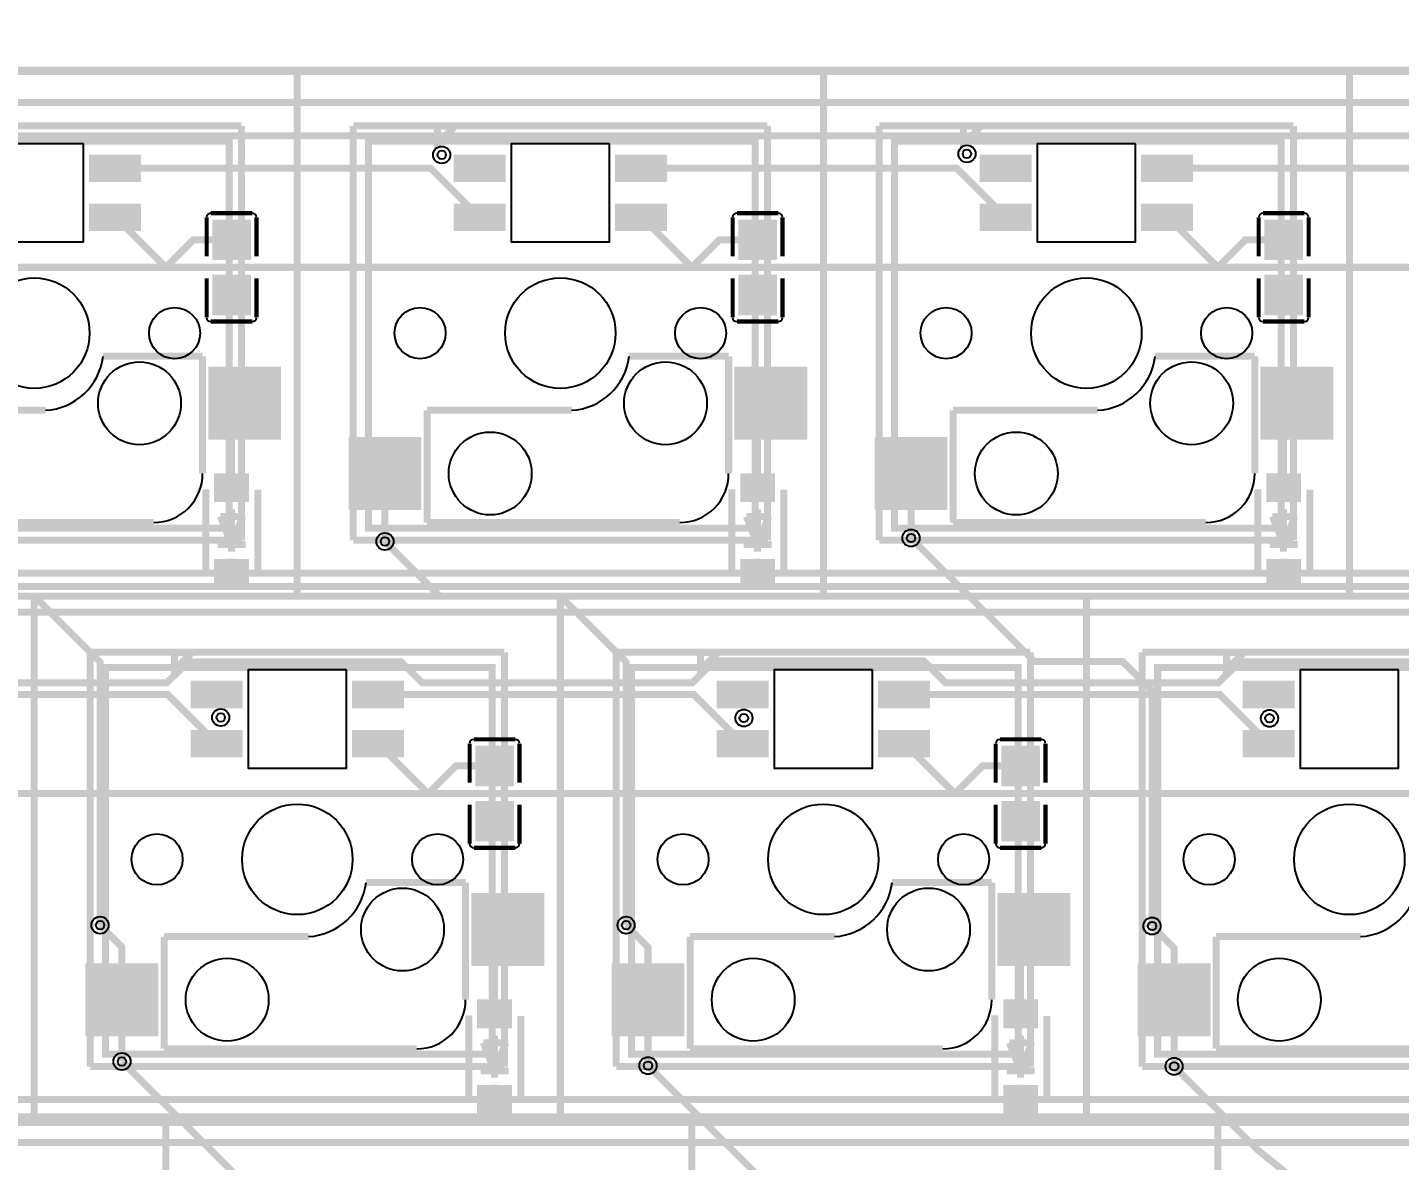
# Model space of a CAD drawing. Header units: millimetres. Extents: x 5 to 320, y -126 to -29.
# Drawn here: x 90.24 to 139.93, y -70.44 to -29.42 of the extents above; entities that cross this region are included whole.
import ezdxf

# ---------------------------------------------------------------- set-up
doc = ezdxf.new("R2010")
doc.units = ezdxf.units.MM
for name, color, linetype, true_color in [('BoardOutLine', 7, 'Continuous', 0xff00ff), ('BottomLayer', 7, 'Continuous', 0x0000ff), ('BottomPasteMaskLayer', 7, 'Continuous', 0x800000), ('BottomSilkLayer', 7, 'Continuous', 0x66cc33), ('BottomSolderMaskLayer', 7, 'Continuous', 0xaa00ff), ('Document', 7, 'Continuous', 0xffffff), ('Hole', 7, 'Continuous', 0x222222), ('Multi-Layer', 7, 'Continuous', 0xc0c0c0), ('TopLayer', 7, 'Continuous', 0xff0000), ('TopSilkLayer', 7, 'Continuous', 0xffcc00)]:
    doc.layers.add(name, color=color, linetype=linetype, true_color=true_color)

msp = doc.modelspace()

# ---------------------------------------------------------------- hatches: boundary and pattern name
at = {"layer": 'BottomLayer'}
for points in [[(92.522, -34.069), (94.3, -34.069), (94.3, -34.958), (92.522, -34.958)], [(105.73, -34.069), (107.508, -34.069), (107.508, -34.958), (105.73, -34.958)], [(111.572, -34.069), (113.35, -34.069), (113.35, -34.958), (111.572, -34.958)], [(124.78, -34.069), (126.558, -34.069), (126.558, -34.958), (124.78, -34.958)], [(130.623, -34.069), (132.401, -34.069), (132.401, -34.958), (130.623, -34.958)], [(92.522, -35.847), (94.3, -35.847), (94.3, -36.736), (92.522, -36.736)], [(105.73, -35.847), (107.508, -35.847), (107.508, -36.736), (105.73, -36.736)], [(111.572, -35.847), (113.35, -35.847), (113.35, -36.736), (111.572, -36.736)], [(124.78, -35.847), (126.558, -35.847), (126.558, -36.736), (124.78, -36.736)], [(130.623, -35.847), (132.401, -35.847), (132.401, -36.736), (130.623, -36.736)], [(98.309, -37.806), (96.959, -37.806), (96.959, -36.396), (98.309, -36.396)], [(117.359, -37.806), (116.009, -37.806), (116.009, -36.396), (117.359, -36.396)], [(136.409, -37.806), (135.059, -37.806), (135.059, -36.396), (136.409, -36.396)], [(98.309, -38.396), (96.959, -38.396), (96.959, -39.806), (98.309, -39.806)], [(117.359, -38.396), (116.009, -38.396), (116.009, -39.806), (117.359, -39.806)], [(136.409, -38.396), (135.059, -38.396), (135.059, -39.806), (136.409, -39.806)], [(96.84, -41.752), (99.38, -41.752), (99.38, -44.292), (96.84, -44.292)], [(115.89, -41.752), (118.43, -41.752), (118.43, -44.292), (115.89, -44.292)], [(134.941, -41.752), (137.481, -41.752), (137.481, -44.292), (134.941, -44.292)], [(101.92, -44.292), (104.46, -44.292), (104.46, -46.832), (101.92, -46.832)], [(120.97, -44.292), (123.51, -44.292), (123.51, -46.832), (120.97, -46.832)], [(98.234, -46.576), (98.234, -45.576), (97.034, -45.576), (97.034, -46.576)], [(117.284, -46.576), (117.284, -45.576), (116.084, -45.576), (116.084, -46.576)], [(136.334, -46.576), (136.334, -45.576), (135.134, -45.576), (135.134, -46.576)], [(98.234, -49.676), (98.234, -48.676), (97.034, -48.676), (97.034, -49.676)], [(117.284, -49.676), (117.284, -48.676), (116.084, -48.676), (116.084, -49.676)], [(136.334, -49.676), (136.334, -48.676), (135.134, -48.676), (135.134, -49.676)], [(96.205, -53.119), (97.983, -53.119), (97.983, -54.008), (96.205, -54.008)], [(102.047, -53.119), (103.825, -53.119), (103.825, -54.008), (102.047, -54.008)], [(115.255, -53.119), (117.033, -53.119), (117.033, -54.008), (115.255, -54.008)], [(121.097, -53.119), (122.875, -53.119), (122.875, -54.008), (121.097, -54.008)], [(134.306, -53.119), (136.084, -53.119), (136.084, -54.008), (134.306, -54.008)], [(96.205, -54.897), (97.983, -54.897), (97.983, -55.786), (96.205, -55.786)], [(102.047, -54.897), (103.825, -54.897), (103.825, -55.786), (102.047, -55.786)], [(115.255, -54.897), (117.033, -54.897), (117.033, -55.786), (115.255, -55.786)], [(121.097, -54.897), (122.875, -54.897), (122.875, -55.786), (121.097, -55.786)], [(134.306, -54.897), (136.084, -54.897), (136.084, -55.786), (134.306, -55.786)], [(107.834, -56.856), (106.484, -56.856), (106.484, -55.446), (107.834, -55.446)], [(126.884, -56.856), (125.534, -56.856), (125.534, -55.446), (126.884, -55.446)], [(107.834, -57.446), (106.484, -57.446), (106.484, -58.856), (107.834, -58.856)], [(126.884, -57.446), (125.534, -57.446), (125.534, -58.856), (126.884, -58.856)], [(106.365, -60.803), (108.905, -60.803), (108.905, -63.343), (106.365, -63.343)], [(125.415, -60.803), (127.955, -60.803), (127.955, -63.343), (125.415, -63.343)], [(92.395, -63.343), (94.935, -63.343), (94.935, -65.883), (92.395, -65.883)], [(111.445, -63.343), (113.985, -63.343), (113.985, -65.883), (111.445, -65.883)], [(130.496, -63.343), (133.036, -63.343), (133.036, -65.883), (130.496, -65.883)], [(107.759, -65.627), (107.759, -64.627), (106.559, -64.627), (106.559, -65.627)], [(126.809, -65.627), (126.809, -64.627), (125.609, -64.627), (125.609, -65.627)], [(107.759, -68.726), (107.759, -67.726), (106.559, -67.726), (106.559, -68.726)], [(126.809, -68.726), (126.809, -67.726), (125.609, -67.726), (125.609, -68.726)]]:
    msp.add_hatch(color=256, dxfattribs=at).paths.add_polyline_path(points)
at = {"layer": 'BottomPasteMaskLayer'}
for points in [[(92.522, -34.069), (94.3, -34.069), (94.3, -34.958), (92.522, -34.958)], [(105.73, -34.069), (107.508, -34.069), (107.508, -34.958), (105.73, -34.958)], [(111.572, -34.069), (113.35, -34.069), (113.35, -34.958), (111.572, -34.958)], [(124.78, -34.069), (126.558, -34.069), (126.558, -34.958), (124.78, -34.958)], [(130.623, -34.069), (132.401, -34.069), (132.401, -34.958), (130.623, -34.958)], [(92.522, -35.847), (94.3, -35.847), (94.3, -36.736), (92.522, -36.736)], [(105.73, -35.847), (107.508, -35.847), (107.508, -36.736), (105.73, -36.736)], [(111.572, -35.847), (113.35, -35.847), (113.35, -36.736), (111.572, -36.736)], [(124.78, -35.847), (126.558, -35.847), (126.558, -36.736), (124.78, -36.736)], [(130.623, -35.847), (132.401, -35.847), (132.401, -36.736), (130.623, -36.736)], [(98.274, -36.396), (96.994, -36.396), (96.944, -36.446), (96.944, -37.596), (96.994, -37.646), (97.404, -37.651), (97.404, -37.201), (97.854, -37.201), (97.854, -37.641), (98.274, -37.646), (98.324, -37.596), (98.324, -36.446)], [(117.324, -36.396), (116.044, -36.396), (115.994, -36.446), (115.994, -37.596), (116.044, -37.646), (116.454, -37.651), (116.454, -37.201), (116.904, -37.201), (116.904, -37.641), (117.324, -37.646), (117.374, -37.596), (117.374, -36.446)], [(136.374, -36.396), (135.094, -36.396), (135.044, -36.446), (135.044, -37.596), (135.094, -37.646), (135.504, -37.651), (135.504, -37.201), (135.954, -37.201), (135.954, -37.641), (136.374, -37.646), (136.424, -37.596), (136.424, -36.446)], [(96.994, -39.806), (98.274, -39.806), (98.324, -39.756), (98.324, -38.606), (98.274, -38.556), (97.863, -38.551), (97.863, -39.001), (97.413, -39.001), (97.413, -38.561), (96.994, -38.556), (96.944, -38.606), (96.944, -39.756)], [(116.044, -39.806), (117.324, -39.806), (117.374, -39.756), (117.374, -38.606), (117.324, -38.556), (116.914, -38.551), (116.914, -39.001), (116.464, -39.001), (116.464, -38.561), (116.044, -38.556), (115.994, -38.606), (115.994, -39.756)], [(135.094, -39.806), (136.374, -39.806), (136.424, -39.756), (136.424, -38.606), (136.374, -38.556), (135.964, -38.551), (135.964, -39.001), (135.514, -39.001), (135.514, -38.561), (135.094, -38.556), (135.044, -38.606), (135.044, -39.756)], [(96.84, -41.752), (99.38, -41.752), (99.38, -44.292), (96.84, -44.292)], [(115.89, -41.752), (118.43, -41.752), (118.43, -44.292), (115.89, -44.292)], [(134.941, -41.752), (137.481, -41.752), (137.481, -44.292), (134.941, -44.292)], [(101.92, -44.292), (104.46, -44.292), (104.46, -46.832), (101.92, -46.832)], [(120.97, -44.292), (123.51, -44.292), (123.51, -46.832), (120.97, -46.832)], [(98.234, -46.576), (98.234, -45.576), (97.034, -45.576), (97.034, -46.576)], [(117.284, -46.576), (117.284, -45.576), (116.084, -45.576), (116.084, -46.576)], [(136.334, -46.576), (136.334, -45.576), (135.134, -45.576), (135.134, -46.576)], [(98.234, -49.676), (98.234, -48.676), (97.034, -48.676), (97.034, -49.676)], [(117.284, -49.676), (117.284, -48.676), (116.084, -48.676), (116.084, -49.676)], [(136.334, -49.676), (136.334, -48.676), (135.134, -48.676), (135.134, -49.676)], [(96.205, -53.119), (97.983, -53.119), (97.983, -54.008), (96.205, -54.008)], [(102.047, -53.119), (103.825, -53.119), (103.825, -54.008), (102.047, -54.008)], [(115.255, -53.119), (117.033, -53.119), (117.033, -54.008), (115.255, -54.008)], [(121.097, -53.119), (122.875, -53.119), (122.875, -54.008), (121.097, -54.008)], [(134.306, -53.119), (136.084, -53.119), (136.084, -54.008), (134.306, -54.008)], [(96.205, -54.897), (97.983, -54.897), (97.983, -55.786), (96.205, -55.786)], [(102.047, -54.897), (103.825, -54.897), (103.825, -55.786), (102.047, -55.786)], [(115.255, -54.897), (117.033, -54.897), (117.033, -55.786), (115.255, -55.786)], [(121.097, -54.897), (122.875, -54.897), (122.875, -55.786), (121.097, -55.786)], [(134.306, -54.897), (136.084, -54.897), (136.084, -55.786), (134.306, -55.786)], [(107.799, -55.446), (106.519, -55.446), (106.469, -55.496), (106.469, -56.646), (106.519, -56.696), (106.929, -56.701), (106.929, -56.251), (107.379, -56.251), (107.379, -56.691), (107.799, -56.696), (107.849, -56.646), (107.849, -55.496)], [(126.849, -55.446), (125.569, -55.446), (125.519, -55.496), (125.519, -56.646), (125.569, -56.696), (125.979, -56.701), (125.979, -56.251), (126.429, -56.251), (126.429, -56.691), (126.849, -56.696), (126.899, -56.646), (126.899, -55.496)], [(106.519, -58.856), (107.799, -58.856), (107.849, -58.806), (107.849, -57.656), (107.799, -57.606), (107.389, -57.601), (107.389, -58.051), (106.939, -58.051), (106.939, -57.611), (106.519, -57.606), (106.469, -57.656), (106.469, -58.806)], [(125.569, -58.856), (126.849, -58.856), (126.899, -58.806), (126.899, -57.656), (126.849, -57.606), (126.439, -57.601), (126.439, -58.051), (125.989, -58.051), (125.989, -57.611), (125.569, -57.606), (125.519, -57.656), (125.519, -58.806)], [(106.365, -60.803), (108.905, -60.803), (108.905, -63.343), (106.365, -63.343)], [(125.415, -60.803), (127.955, -60.803), (127.955, -63.343), (125.415, -63.343)], [(92.395, -63.343), (94.935, -63.343), (94.935, -65.883), (92.395, -65.883)], [(111.445, -63.343), (113.985, -63.343), (113.985, -65.883), (111.445, -65.883)], [(130.496, -63.343), (133.036, -63.343), (133.036, -65.883), (130.496, -65.883)], [(107.759, -65.627), (107.759, -64.627), (106.559, -64.627), (106.559, -65.627)], [(126.809, -65.627), (126.809, -64.627), (125.609, -64.627), (125.609, -65.627)], [(107.759, -68.726), (107.759, -67.726), (106.559, -67.726), (106.559, -68.726)], [(126.809, -68.726), (126.809, -67.726), (125.609, -67.726), (125.609, -68.726)]]:
    msp.add_hatch(color=256, dxfattribs=at).paths.add_polyline_path(points)
at = {"layer": 'BottomSolderMaskLayer'}
for points in [[(92.471, -34.018), (94.35, -34.018), (94.35, -35.008), (92.471, -35.008)], [(105.679, -34.018), (107.559, -34.018), (107.559, -35.008), (105.679, -35.008)], [(111.521, -34.018), (113.401, -34.018), (113.401, -35.008), (111.521, -35.008)], [(124.73, -34.018), (126.609, -34.018), (126.609, -35.008), (124.73, -35.008)], [(130.572, -34.018), (132.451, -34.018), (132.451, -35.008), (130.572, -35.008)], [(92.471, -35.796), (94.35, -35.796), (94.35, -36.786), (92.471, -36.786)], [(105.679, -35.796), (107.559, -35.796), (107.559, -36.786), (105.679, -36.786)], [(111.521, -35.796), (113.401, -35.796), (113.401, -36.786), (111.521, -36.786)], [(124.73, -35.796), (126.609, -35.796), (126.609, -36.786), (124.73, -36.786)], [(130.572, -35.796), (132.451, -35.796), (132.451, -36.786), (130.572, -36.786)], [(98.333, -37.832), (96.934, -37.832), (96.934, -36.369), (98.333, -36.369)], [(117.383, -37.832), (115.985, -37.832), (115.985, -36.369), (117.383, -36.369)], [(136.434, -37.832), (135.035, -37.832), (135.035, -36.369), (136.434, -36.369)], [(98.333, -38.369), (96.934, -38.369), (96.934, -39.832), (98.333, -39.832)], [(117.383, -38.369), (115.985, -38.369), (115.985, -39.832), (117.383, -39.832)], [(136.434, -38.369), (135.035, -38.369), (135.035, -39.832), (136.434, -39.832)], [(96.789, -41.701), (99.43, -41.701), (99.43, -44.343), (96.789, -44.343)], [(115.839, -41.701), (118.481, -41.701), (118.481, -44.343), (115.839, -44.343)], [(134.89, -41.701), (137.531, -41.701), (137.531, -44.343), (134.89, -44.343)], [(101.869, -44.241), (104.511, -44.241), (104.511, -46.883), (101.869, -46.883)], [(120.92, -44.241), (123.561, -44.241), (123.561, -46.883), (120.92, -46.883)], [(98.264, -46.597), (98.264, -45.555), (97.003, -45.555), (97.003, -46.597)], [(117.314, -46.597), (117.314, -45.555), (116.053, -45.555), (116.053, -46.597)], [(136.365, -46.597), (136.365, -45.555), (135.104, -45.555), (135.104, -46.597)], [(98.264, -49.697), (98.264, -48.655), (97.003, -48.655), (97.003, -49.697)], [(117.314, -49.697), (117.314, -48.655), (116.053, -48.655), (116.053, -49.697)], [(136.365, -49.697), (136.365, -48.655), (135.104, -48.655), (135.104, -49.697)], [(96.154, -53.068), (98.034, -53.068), (98.034, -54.059), (96.154, -54.059)], [(101.996, -53.068), (103.876, -53.068), (103.876, -54.059), (101.996, -54.059)], [(115.204, -53.068), (117.084, -53.068), (117.084, -54.059), (115.204, -54.059)], [(121.046, -53.068), (122.926, -53.068), (122.926, -54.059), (121.046, -54.059)], [(134.255, -53.068), (136.135, -53.068), (136.135, -54.059), (134.255, -54.059)], [(96.154, -54.846), (98.034, -54.846), (98.034, -55.837), (96.154, -55.837)], [(101.996, -54.846), (103.876, -54.846), (103.876, -55.837), (101.996, -55.837)], [(115.204, -54.846), (117.084, -54.846), (117.084, -55.837), (115.204, -55.837)], [(121.046, -54.846), (122.926, -54.846), (122.926, -55.837), (121.046, -55.837)], [(134.255, -54.846), (136.135, -54.846), (136.135, -55.837), (134.255, -55.837)], [(107.858, -56.883), (106.459, -56.883), (106.459, -55.42), (107.858, -55.42)], [(126.909, -56.883), (125.51, -56.883), (125.51, -55.42), (126.909, -55.42)], [(107.858, -57.42), (106.459, -57.42), (106.459, -58.883), (107.858, -58.883)], [(126.909, -57.42), (125.51, -57.42), (125.51, -58.883), (126.909, -58.883)], [(106.314, -60.752), (108.956, -60.752), (108.956, -63.393), (106.314, -63.393)], [(125.364, -60.752), (128.006, -60.752), (128.006, -63.393), (125.364, -63.393)], [(92.344, -63.292), (94.986, -63.292), (94.986, -65.933), (92.344, -65.933)], [(111.394, -63.292), (114.036, -63.292), (114.036, -65.933), (111.394, -65.933)], [(130.445, -63.292), (133.087, -63.292), (133.087, -65.933), (130.445, -65.933)], [(107.789, -65.648), (107.789, -64.605), (106.528, -64.605), (106.528, -65.648)], [(126.84, -65.648), (126.84, -64.605), (125.579, -64.605), (125.579, -65.648)], [(107.789, -68.748), (107.789, -67.705), (106.528, -67.705), (106.528, -68.748)], [(126.84, -68.748), (126.84, -67.705), (125.579, -67.705), (125.579, -68.748)]]:
    msp.add_hatch(color=256, dxfattribs=at).paths.add_polyline_path(points)
at = {"layer": 'Document'}
for points in [[(97.761, -46.483), (97.761, -45.594), (97.507, -45.594), (97.507, -46.483)], [(116.811, -46.483), (116.811, -45.594), (116.557, -45.594), (116.557, -46.483)], [(135.861, -46.483), (135.861, -45.594), (135.607, -45.594), (135.607, -46.483)], [(97.197, -46.155), (98.086, -46.155), (98.086, -45.901), (97.197, -45.901)], [(116.248, -46.155), (117.137, -46.155), (117.137, -45.901), (116.248, -45.901)], [(135.298, -46.155), (136.187, -46.155), (136.187, -45.901), (135.298, -45.901)], [(97.761, -49.531), (97.761, -48.642), (97.507, -48.642), (97.507, -49.531)], [(116.811, -49.531), (116.811, -48.642), (116.557, -48.642), (116.557, -49.531)], [(135.861, -49.531), (135.861, -48.642), (135.607, -48.642), (135.607, -49.531)], [(106.722, -65.205), (107.611, -65.205), (107.611, -64.951), (106.722, -64.951)], [(107.286, -65.534), (107.286, -64.645), (107.032, -64.645), (107.032, -65.534)], [(125.773, -65.205), (126.662, -65.205), (126.662, -64.951), (125.773, -64.951)], [(126.336, -65.534), (126.336, -64.645), (126.082, -64.645), (126.082, -65.534)], [(107.286, -68.582), (107.286, -67.693), (107.032, -67.693), (107.032, -68.582)], [(126.336, -68.582), (126.336, -67.693), (126.082, -67.693), (126.082, -68.582)]]:
    msp.add_hatch(color=256, dxfattribs=at).paths.add_polyline_path(points)

# ---------------------------------------------------------------- linework, layer by layer
at = {"layer": 'BoardOutLine', "const_width": 0.254}
msp.add_lwpolyline([(6.322, -31.014), (317.647, -31.014)], dxfattribs=at)
at = {"layer": 'BottomLayer', "const_width": 0.254}
for points in [[(212.539, -33.189), (212.39, -33.338), (85.727, -33.338)], [(93.411, -34.513), (104.841, -34.513), (106.619, -36.291)], [(112.461, -34.513), (123.892, -34.513), (125.67, -36.291)], [(131.512, -34.513), (142.942, -34.513), (144.72, -36.291)], [(93.411, -36.291), (93.443, -36.291), (95.252, -38.1)], [(112.461, -36.291), (112.494, -36.291), (114.303, -38.1)], [(131.512, -36.291), (131.544, -36.291), (133.353, -38.1)], [(312.36, -38.1), (307.623, -38.1), (307.082, -37.559), (302.944, -37.559), (302.4, -38.1), (30.958, -38.1), (30.024, -39.034), (26.902, -39.034), (26.363, -38.495), (26.363, -37.044)], [(97.634, -37.101), (96.251, -37.101), (95.252, -38.1)], [(116.684, -37.101), (115.302, -37.101), (114.303, -38.1)], [(135.734, -37.101), (134.352, -37.101), (133.353, -38.1)], [(98.11, -43.022), (97.634, -43.498), (97.634, -46.076)], [(117.16, -43.022), (116.684, -43.498), (116.684, -46.076)], [(136.211, -43.022), (135.734, -43.498), (135.734, -46.076)], [(103.19, -45.562), (103.19, -48.026)], [(122.241, -45.562), (122.241, -47.899)], [(21.432, -49.176), (278.613, -49.176)], [(190.516, -53.155), (180.511, -53.155), (179.749, -52.393), (172.357, -52.393), (171.593, -53.157), (161.41, -53.157), (160.635, -52.383), (153.091, -52.383), (152.316, -53.155), (152.286, -53.124), (142.786, -53.124), (142.042, -52.383), (134.15, -52.383), (133.363, -53.145), (123.5, -53.145), (122.7, -52.344), (115.118, -52.344), (114.318, -53.145), (104.539, -53.145), (103.777, -52.383), (96.068, -52.383), (95.281, -53.145), (85.743, -53.145)], [(83.885, -53.564), (95.316, -53.564), (97.094, -55.342)], [(102.936, -53.564), (114.366, -53.564), (116.144, -55.342)], [(121.986, -53.564), (133.417, -53.564), (135.195, -55.342)], [(102.936, -55.342), (104.757, -57.15)], [(121.986, -55.342), (122.018, -55.342), (123.828, -57.151)], [(107.159, -56.151), (105.756, -56.151), (104.757, -57.151)], [(126.209, -56.151), (124.828, -56.151), (123.828, -57.151)], [(23.813, -57.151), (297.627, -57.151)], [(92.871, -61.914), (93.665, -62.708), (93.665, -64.613)], [(107.635, -62.073), (107.159, -62.549), (107.159, -65.127)], [(111.921, -61.914), (112.715, -62.708), (112.715, -64.613)], [(126.685, -62.073), (126.209, -62.549), (126.209, -65.127)], [(130.968, -61.945), (131.766, -62.743), (131.766, -64.613)], [(93.665, -64.613), (93.665, -66.848)], [(112.715, -64.613), (112.715, -67)], [(131.766, -64.613), (131.766, -67.026)], [(26.194, -68.227), (283.375, -68.227)]]:
    msp.add_lwpolyline(points, dxfattribs=at)
at = {"layer": 'BottomSilkLayer', "const_width": 0.254}
for points in [[(105.095, -32.989), (105.73, -32.989), (105.095, -33.624), (105.095, -32.989)], [(124.145, -32.989), (124.78, -32.989), (124.145, -33.624), (124.145, -32.989)], [(95.57, -52.04), (96.205, -52.04), (95.57, -52.675), (95.57, -52.04)], [(114.62, -52.04), (115.255, -52.04), (114.62, -52.675), (114.62, -52.04)], [(133.671, -52.04), (134.306, -52.04), (133.671, -52.675), (133.671, -52.04)]]:
    msp.add_lwpolyline(points, close=True, dxfattribs=at)
at = {"layer": 'BottomSilkLayer'}
for points, const_width in [([(96.73, -36.29), (96.73, -37.7)], 0.152), ([(98.385, -36.137), (96.882, -36.137)], 0.152), ([(98.537, -37.7), (98.537, -36.29)], 0.152), ([(115.78, -36.29), (115.78, -37.7)], 0.152), ([(117.435, -36.137), (115.933, -36.137)], 0.152), ([(117.588, -37.7), (117.588, -36.29)], 0.152), ([(134.831, -36.29), (134.831, -37.7)], 0.152), ([(136.486, -36.137), (134.983, -36.137)], 0.152), ([(136.638, -37.7), (136.638, -36.29)], 0.152), ([(96.73, -39.912), (96.73, -38.502)], 0.152), ([(98.537, -38.502), (98.537, -39.912)], 0.152), ([(115.78, -39.912), (115.78, -38.502)], 0.152), ([(117.588, -38.502), (117.588, -39.912)], 0.152), ([(134.831, -39.912), (134.831, -38.502)], 0.152), ([(136.638, -38.502), (136.638, -39.912)], 0.152), ([(98.385, -40.064), (96.882, -40.064)], 0.152), ([(117.435, -40.064), (115.933, -40.064)], 0.152), ([(136.486, -40.064), (134.983, -40.064)], 0.152), ([(96.7, -49.133), (96.7, -46.133)], 0.254), ([(98.58, -49.146), (98.58, -46.146)], 0.254), ([(115.751, -49.133), (115.751, -46.133)], 0.254), ([(117.631, -49.146), (117.631, -46.146)], 0.254), ([(134.801, -49.133), (134.801, -46.133)], 0.254), ([(136.681, -49.146), (136.681, -46.146)], 0.254), ([(97.227, -47.118), (97.634, -48.134)], 0.254), ([(98.04, -47.118), (97.227, -47.118)], 0.254), ([(97.634, -48.388), (97.634, -46.864)], 0.254), ([(97.634, -48.134), (98.04, -47.118)], 0.254), ([(116.278, -47.118), (116.684, -48.134)], 0.254), ([(117.09, -47.118), (116.278, -47.118)], 0.254), ([(116.684, -48.388), (116.684, -46.864)], 0.254), ([(116.684, -48.134), (117.09, -47.118)], 0.254), ([(135.328, -47.118), (135.734, -48.134)], 0.254), ([(136.141, -47.118), (135.328, -47.118)], 0.254), ([(135.734, -48.388), (135.734, -46.864)], 0.254), ([(135.734, -48.134), (136.141, -47.118)], 0.254), ([(98.142, -48.134), (97.126, -48.134)], 0.254), ([(117.192, -48.134), (116.176, -48.134)], 0.254), ([(136.242, -48.134), (135.226, -48.134)], 0.254), ([(107.91, -55.188), (106.408, -55.188)], 0.152), ([(126.96, -55.188), (125.458, -55.188)], 0.152), ([(106.255, -55.34), (106.255, -56.75)], 0.152), ([(108.062, -56.75), (108.062, -55.34)], 0.152), ([(125.306, -55.34), (125.306, -56.75)], 0.152), ([(127.113, -56.75), (127.113, -55.34)], 0.152), ([(106.255, -58.963), (106.255, -57.553)], 0.152), ([(108.062, -57.553), (108.062, -58.963)], 0.152), ([(125.306, -58.963), (125.306, -57.553)], 0.152), ([(127.113, -57.553), (127.113, -58.963)], 0.152), ([(107.91, -59.115), (106.408, -59.115)], 0.152), ([(126.96, -59.115), (125.458, -59.115)], 0.152), ([(106.225, -68.183), (106.225, -65.183)], 0.254), ([(108.105, -68.197), (108.105, -65.197)], 0.254), ([(125.276, -68.183), (125.276, -65.183)], 0.254), ([(127.156, -68.197), (127.156, -65.197)], 0.254), ([(106.752, -66.169), (107.159, -67.185)], 0.254), ([(107.565, -66.169), (106.752, -66.169)], 0.254), ([(107.159, -67.439), (107.159, -65.915)], 0.254), ([(107.159, -67.185), (107.565, -66.169)], 0.254), ([(125.803, -66.169), (126.209, -67.185)], 0.254), ([(126.615, -66.169), (125.803, -66.169)], 0.254), ([(126.209, -67.439), (126.209, -65.915)], 0.254), ([(126.209, -67.185), (126.615, -66.169)], 0.254), ([(107.667, -67.185), (106.651, -67.185)], 0.254), ([(126.717, -67.185), (125.701, -67.185)], 0.254)]:
    msp.add_lwpolyline(points, dxfattribs=dict(at, const_width=const_width))
for centre, start, end in [((96.882, -36.29), 90, 180), ((98.385, -36.29), 0, 90), ((115.933, -36.29), 90, 180), ((117.435, -36.29), 0, 90), ((134.983, -36.29), 90, 180), ((136.486, -36.29), 0, 90), ((96.882, -39.912), 180, 270), ((98.385, -39.912), 270, 0), ((115.933, -39.912), 180, 270), ((117.435, -39.912), 270, 0), ((134.983, -39.912), 180, 270), ((136.486, -39.912), 270, 0), ((106.408, -55.34), 90, 180), ((107.91, -55.34), 0, 90), ((125.458, -55.34), 90, 180), ((126.96, -55.34), 0, 90), ((106.408, -58.963), 180, 270), ((107.91, -58.963), 270, 0), ((125.458, -58.963), 180, 270), ((126.96, -58.963), 270, 0)]:
    msp.add_arc(centre, 0.152, start, end, dxfattribs=at)
at = {"layer": 'Document', "const_width": 0.254}
for points in [[(100.015, -50.007), (80.965, -50.007), (80.965, -30.957), (100.015, -30.957)], [(119.065, -50.007), (100.015, -50.007), (100.015, -30.957), (119.065, -30.957)], [(100.015, -30.957), (100.015, -50.007)], [(119.065, -30.957), (119.065, -50.007)], [(138.116, -50.007), (119.065, -50.007), (119.065, -30.957), (138.116, -30.957)], [(157.166, -50.007), (138.116, -50.007), (138.116, -30.957), (157.166, -30.957)], [(138.116, -30.957), (138.116, -50.007)], [(92.979, -41.32), (96.586, -41.32)], [(96.586, -41.32), (96.586, -45.562)], [(112.029, -41.32), (115.636, -41.32)], [(115.636, -41.32), (115.636, -45.562)], [(131.08, -41.32), (134.687, -41.32)], [(134.687, -41.32), (134.687, -45.562)], [(85.664, -43.276), (90.896, -43.276)], [(104.714, -43.276), (104.714, -47.34)], [(104.714, -43.276), (109.946, -43.276)], [(123.764, -43.276), (123.764, -47.34)], [(123.764, -43.276), (128.997, -43.276)], [(94.808, -47.34), (85.664, -47.34)], [(113.858, -47.34), (104.714, -47.34)], [(132.909, -47.34), (123.765, -47.34)], [(90.489, -69.058), (71.439, -69.058), (71.439, -50.008), (90.489, -50.008)], [(90.489, -50.008), (90.489, -69.058)], [(109.54, -69.058), (90.49, -69.058), (90.49, -50.008), (109.54, -50.008)], [(109.54, -50.008), (109.54, -69.058)], [(128.59, -69.058), (109.54, -69.058), (109.54, -50.008), (128.59, -50.008)], [(128.59, -50.008), (128.59, -69.058)], [(147.641, -69.058), (128.591, -69.058), (128.591, -50.008), (147.641, -50.008)], [(102.504, -60.371), (106.111, -60.371)], [(106.111, -60.371), (106.111, -64.613)], [(121.554, -60.371), (125.161, -60.371)], [(125.161, -60.371), (125.161, -64.613)], [(95.189, -62.327), (95.189, -66.391)], [(95.189, -62.327), (100.421, -62.327)], [(114.239, -62.327), (114.239, -66.391)], [(114.239, -62.327), (119.472, -62.327)], [(133.29, -62.327), (133.29, -66.391)], [(133.29, -62.327), (138.522, -62.327)], [(104.333, -66.391), (95.189, -66.391)], [(123.383, -66.391), (114.239, -66.391)], [(142.434, -66.391), (133.29, -66.391)], [(95.252, -88.108), (76.202, -88.108), (76.202, -69.058), (95.252, -69.058)], [(114.302, -88.108), (95.252, -88.108), (95.252, -69.058), (114.302, -69.058)], [(95.252, -69.058), (95.252, -88.108)], [(114.302, -69.058), (114.302, -88.108)], [(133.353, -88.108), (114.303, -88.108), (114.303, -69.058), (133.353, -69.058)], [(152.403, -88.108), (133.353, -88.108), (133.353, -69.058), (152.403, -69.058)], [(133.353, -69.058), (133.353, -88.108)]]:
    msp.add_lwpolyline(points, dxfattribs=at)
at = {"layer": 'Document'}
for centre, radius, start, end in [((90.775, -41.061), 2.219, 273.1216, 353.2761), ((109.826, -41.061), 2.219, 273.1216, 353.2761), ((128.876, -41.061), 2.219, 273.1216, 353.2761), ((94.816, -45.571), 1.769, 270, 0.2787), ((113.867, -45.571), 1.769, 270, 0.2787), ((132.917, -45.571), 1.769, 270, 0.2787), ((100.3, -60.111), 2.219, 273.1216, 353.2761), ((119.351, -60.111), 2.219, 273.1216, 353.2761), ((138.401, -60.111), 2.219, 273.1216, 353.2761), ((104.341, -64.621), 1.769, 270, 0.2787), ((123.392, -64.621), 1.769, 270, 0.2787)]:
    msp.add_arc(centre, radius, start, end, dxfattribs=at)
at = {"layer": 'Hole'}
for centre in [(105.244, -34.031), (124.266, -33.99), (103.19, -48.026), (122.241, -47.899), (97.241, -54.396), (116.189, -54.416), (135.222, -54.425), (92.871, -61.914), (111.921, -61.914), (130.968, -61.945), (93.665, -66.848), (112.715, -67), (131.766, -67.026)]:
    msp.add_circle(centre, 0.155, dxfattribs=at)
at = {"layer": 'Multi-Layer'}
for points in [[(92.268, -33.624), (88.712, -33.624), (88.712, -37.18), (92.268, -37.18)], [(111.318, -33.624), (107.762, -33.624), (107.762, -37.18), (111.318, -37.18)], [(130.369, -33.624), (126.812, -33.624), (126.812, -37.18), (130.369, -37.18)], [(101.793, -52.675), (98.237, -52.675), (98.237, -56.231), (101.793, -56.231)], [(120.843, -52.675), (117.287, -52.675), (117.287, -56.231), (120.843, -56.231)], [(139.894, -52.675), (136.338, -52.675), (136.338, -56.231), (139.894, -56.231)]]:
    msp.add_lwpolyline(points, close=True, dxfattribs=at)
for centre, radius in [((105.244, -34.031), 0.31), ((124.266, -33.99), 0.31), ((90.49, -40.482), 2), ((109.54, -40.482), 2), ((128.591, -40.482), 2), ((95.57, -40.482), 0.925), ((104.46, -40.482), 0.925), ((114.62, -40.482), 0.925), ((123.511, -40.482), 0.925), ((133.671, -40.482), 0.925), ((94.3, -43.022), 1.5), ((113.35, -43.022), 1.5), ((132.401, -43.022), 1.5), ((107, -45.562), 1.5), ((126.051, -45.562), 1.5), ((122.241, -47.899), 0.31), ((103.19, -48.026), 0.31), ((97.241, -54.396), 0.31), ((116.189, -54.416), 0.31), ((135.222, -54.425), 0.31), ((100.015, -59.533), 2), ((119.065, -59.533), 2), ((138.116, -59.533), 2), ((94.935, -59.533), 0.925), ((105.095, -59.533), 0.925), ((113.985, -59.533), 0.925), ((124.145, -59.533), 0.925), ((133.036, -59.533), 0.925), ((103.825, -62.073), 1.5), ((122.875, -62.073), 1.5), ((92.871, -61.914), 0.31), ((111.921, -61.914), 0.31), ((130.968, -61.945), 0.31), ((97.475, -64.613), 1.5), ((116.525, -64.613), 1.5), ((135.576, -64.613), 1.5), ((93.665, -66.848), 0.31), ((112.715, -67), 0.31), ((131.766, -67.026), 0.31)]:
    msp.add_circle(centre, radius, dxfattribs=at)
at = {"layer": 'TopLayer', "const_width": 0.254}
for points in [[(313.998, -36.289), (312.705, -37.579), (307.043, -37.579), (305.418, -35.954), (305.418, -32.398), (305.149, -32.129), (31.582, -32.129), (29.416, -34.295), (29.416, -37.955), (20.14, -37.955), (13.556, -44.539), (13.556, -54.755)], [(84.14, -47.848), (86.299, -50.007), (90.49, -50.007), (92.871, -52.389), (92.871, -61.914)], [(103.19, -48.026), (105.172, -50.007), (109.54, -50.007), (111.921, -52.389), (111.921, -52.389), (111.921, -61.914)], [(122.241, -47.899), (126.707, -52.366), (129.9, -52.366), (130.968, -53.434), (130.968, -61.945)], [(93.665, -66.848), (97.633, -70.803), (97.633, -80.965)], [(112.715, -67), (116.684, -70.969), (116.684, -80.964)], [(131.766, -67.026), (134.79, -70.05), (136.449, -71.385), (136.442, -81.091)]]:
    msp.add_lwpolyline(points, dxfattribs=at)
at = {"layer": 'TopSilkLayer', "const_width": 0.254}
for points in [[(98.11, -30.957), (100.015, -30.957), (100.015, -32.862)], [(100.015, -32.862), (100.015, -30.957), (101.92, -30.957)], [(117.16, -30.957), (119.065, -30.957), (119.065, -32.862)], [(119.065, -32.862), (119.065, -30.957), (120.97, -30.957)], [(136.211, -30.957), (138.116, -30.957), (138.116, -32.862)], [(138.116, -32.862), (138.116, -30.957), (140.021, -30.957)], [(82.99, -32.982), (97.99, -32.982)], [(97.99, -47.982), (97.99, -32.982)], [(102.04, -47.982), (102.04, -32.982)], [(102.04, -32.982), (117.04, -32.982)], [(117.04, -47.982), (117.04, -32.982)], [(121.09, -47.982), (121.09, -32.982)], [(121.09, -32.982), (136.091, -32.982)], [(136.091, -47.982), (136.091, -32.982)], [(82.99, -47.982), (97.99, -47.982)], [(100.015, -48.102), (100.015, -50.007), (98.11, -50.007)], [(101.92, -50.007), (100.015, -50.007), (100.015, -48.102)], [(102.04, -47.982), (117.04, -47.982)], [(119.065, -48.102), (119.065, -50.007), (117.16, -50.007)], [(120.97, -50.007), (119.065, -50.007), (119.065, -48.102)], [(121.09, -47.982), (136.091, -47.982)], [(138.116, -48.102), (138.116, -50.007), (136.211, -50.007)], [(140.021, -50.007), (138.116, -50.007), (138.116, -48.102)], [(286.796, -49.657), (26.383, -49.657)], [(88.584, -50.008), (90.489, -50.008), (90.489, -51.913)], [(90.49, -51.913), (90.49, -50.008), (92.395, -50.008)], [(107.635, -50.008), (109.54, -50.008), (109.54, -51.913)], [(109.54, -51.913), (109.54, -50.008), (111.445, -50.008)], [(126.685, -50.008), (128.59, -50.008), (128.59, -51.913)], [(128.591, -51.913), (128.591, -50.008), (130.496, -50.008)], [(26.383, -50.588), (286.796, -50.588)], [(92.515, -67.033), (92.515, -52.033)], [(92.515, -52.033), (107.515, -52.033)], [(107.515, -67.033), (107.515, -52.033)], [(111.565, -67.033), (111.565, -52.033)], [(111.565, -52.033), (126.565, -52.033)], [(126.565, -67.033), (126.565, -52.033)], [(130.616, -67.033), (130.616, -52.033)], [(130.616, -52.033), (145.616, -52.033)], [(90.489, -67.153), (90.489, -69.058), (88.584, -69.058)], [(92.395, -69.058), (90.49, -69.058), (90.49, -67.153)], [(92.515, -67.033), (107.515, -67.033)], [(109.54, -67.153), (109.54, -69.058), (107.635, -69.058)], [(111.445, -69.058), (109.54, -69.058), (109.54, -67.153)], [(111.565, -67.033), (126.565, -67.033)], [(128.59, -67.153), (128.59, -69.058), (126.685, -69.058)], [(130.496, -69.058), (128.591, -69.058), (128.591, -67.153)], [(130.616, -67.033), (145.616, -67.033)], [(283.284, -68.857), (35.922, -68.857)], [(93.347, -69.058), (95.252, -69.058), (95.252, -70.963)], [(95.252, -70.963), (95.252, -69.058), (97.157, -69.058)], [(112.397, -69.058), (114.302, -69.058), (114.302, -70.963)], [(114.303, -70.963), (114.303, -69.058), (116.208, -69.058)], [(131.448, -69.058), (133.353, -69.058), (133.353, -70.963)], [(133.353, -70.963), (133.353, -69.058), (135.258, -69.058)], [(35.922, -69.788), (283.284, -69.788)]]:
    msp.add_lwpolyline(points, dxfattribs=at)
for points in [[(83.547, -33.538), (97.546, -33.538), (97.546, -47.538), (83.547, -47.538), (83.547, -33.538)], [(102.595, -33.538), (116.596, -33.538), (116.596, -47.538), (102.595, -47.538), (102.595, -33.538)], [(121.645, -33.538), (135.646, -33.538), (135.646, -47.538), (121.645, -47.538), (121.645, -33.538)], [(93.072, -52.588), (107.071, -52.588), (107.071, -66.588), (93.072, -66.588), (93.072, -52.588)], [(112.122, -52.588), (126.121, -52.588), (126.121, -66.588), (112.122, -66.588), (112.122, -52.588)], [(131.172, -52.588), (145.171, -52.588), (145.171, -66.588), (131.172, -66.588), (131.172, -52.588)]]:
    msp.add_lwpolyline(points, close=True, dxfattribs=at)

doc.saveas('drawing.dxf')
